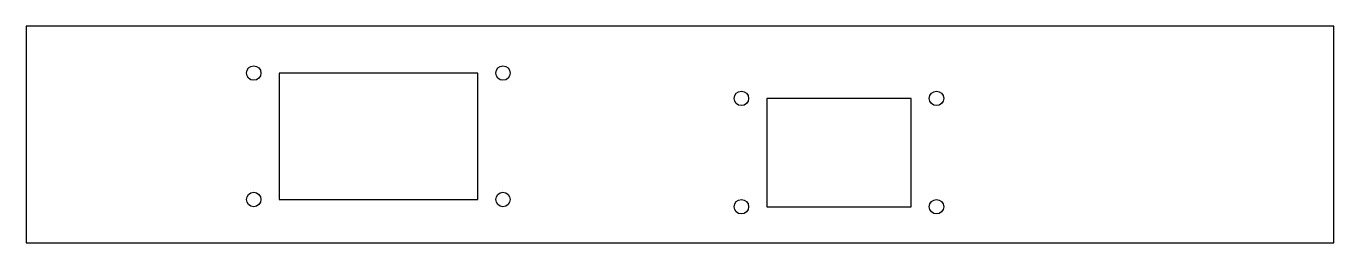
# Model space of a CAD drawing. Extents: x 20 to 382, y -200 to -140.
import ezdxf

# ---------------------------------------------------------------- set-up
doc = ezdxf.new("R2010")
doc.units = 0
doc.header["$MEASUREMENT"] = 0
doc.layers.add('BLACK', color=250, linetype='CONTINUOUS')

msp = doc.modelspace()

# ---------------------------------------------------------------- linework, layer by layer
at = {"layer": 'BLACK'}
for p, q in [((20, -140), (20, -200)), ((382, -140), (20, -140)), ((382, -200), (382, -140)), ((90, -153), (90, -188)), ((145, -153), (90, -153)), ((145, -188), (145, -153)), ((225, -160), (225, -190)), ((265, -160), (225, -160)), ((265, -190), (265, -160)), ((90, -188), (145, -188)), ((225, -190), (265, -190)), ((20, -200), (382, -200))]:
    msp.add_line(p, q, dxfattribs=at)
for centre in [(83, -153), (152, -153), (218, -160), (272, -160), (83, -188), (152, -188), (218, -190), (272, -190)]:
    msp.add_circle(centre, 2, dxfattribs=at)

doc.saveas('drawing.dxf')
